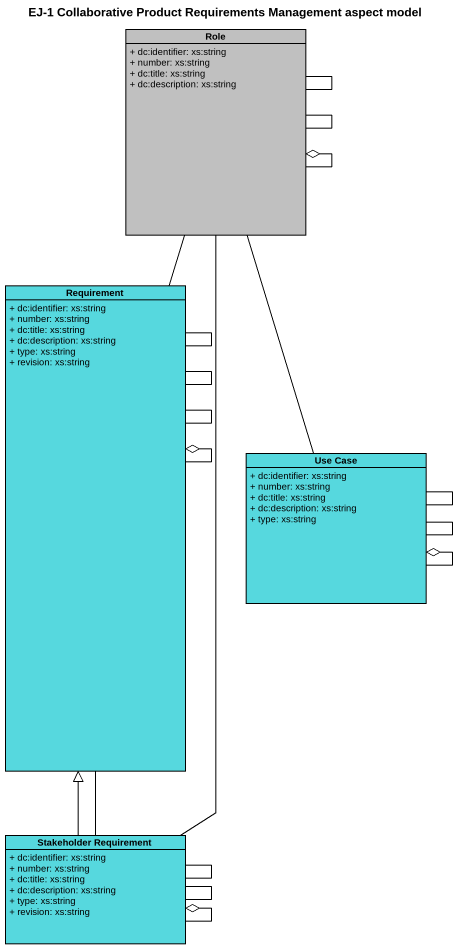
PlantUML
@startuml
title EJ-1 Collaborative Product Requirements Management aspect model
hide circle
hide empty members
skinparam classAttributeIconSize 0
class Role #C0C0C0 {
  + dc:identifier: xs:string
  + number: xs:string
  + dc:title: xs:string
  + dc:description: xs:string
}
class Requirement #56D8DE {
  + dc:identifier: xs:string
  + number: xs:string
  + dc:title: xs:string
  + dc:description: xs:string
  + type: xs:string
  + revision: xs:string
}
class "Use Case" as Use_Case #56D8DE {
  + dc:identifier: xs:string
  + number: xs:string
  + dc:title: xs:string
  + dc:description: xs:string
  + type: xs:string
}
class "Stakeholder Requirement" as Stakeholder_Requirement #56D8DE {
  + dc:identifier: xs:string
  + number: xs:string
  + dc:title: xs:string
  + dc:description: xs:string
  + type: xs:string
  + revision: xs:string
}
Role -- Role
Role -- Role
Role --o Role
Requirement -up- Role
Requirement -- Requirement
Requirement -- Requirement
Requirement -- Requirement
Requirement --o Requirement
Use_Case -up- Role
Use_Case -- Use_Case
Use_Case -- Use_Case
Use_Case --o Use_Case
Stakeholder_Requirement -up- Role
Stakeholder_Requirement -up-|> Requirement
Stakeholder_Requirement -up- Requirement
Stakeholder_Requirement -- Stakeholder_Requirement
Stakeholder_Requirement -- Stakeholder_Requirement
Stakeholder_Requirement --o Stakeholder_Requirement
@enduml
